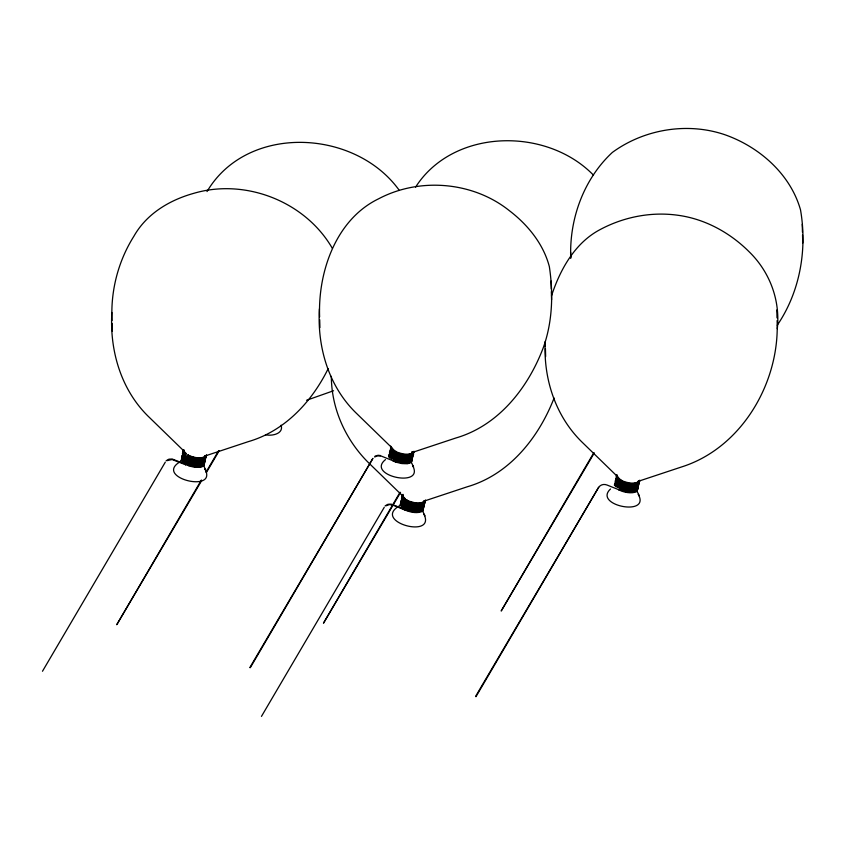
<?xml version="1.0" encoding="UTF-8"?>
<svg xmlns="http://www.w3.org/2000/svg" width="845" height="845" viewBox="0 0 845 845"><rect width="100%" height="100%" fill="white"/><g stroke="black" fill="none" stroke-linecap="round" stroke-linejoin="round"><path stroke-width="1.27" d="M400.646 502.173L400.688 503.303C404.839 509.968 415.159 511.69 422.151 509.091L422.849 508.172M401.586 502.416L401.628 503.419C406.329 508.891 415.719 510.528 422.394 508.003M615.899 482.59L615.942 483.583C620.769 488.97 630.011 490.755 636.707 488.167L637.394 486.128M112.058 320.572C110.463 291.103 118.131 261.232 133.88 236.262C146.597 213.764 169.486 200.096 193.79 193.325C245.525 178.041 305.415 201.617 332.36 248.377M319.621 316.928C317.826 271.974 335.919 219.383 378.687 198.765C419.648 177.123 473.02 181.612 509.313 210.637C527.713 224.675 543.419 243.92 549.345 266.608C553.369 293.363 552.567 321.406 543.493 347.115C528.368 387.485 498.825 425.5 455.941 437.974L412.233 452.487L413.775 451.758L411.599 453.511M570.745 257.894C569.224 219.119 583.652 179.045 612.35 152.427C644.112 129.158 687.334 121.976 724.746 134.682C759.201 146.734 790.402 174.038 800.521 209.877C807.355 249.539 800.067 291.736 777.252 325.24M777.094 320.625C779.903 382.088 741.963 447.839 681.672 466.915L637.964 481.418L639.507 480.689L638.841 483.002C631.817 485.928 623.04 483.636 617.082 479.221M410.258 458.085L410.321 457.103M203.423 465.003L201.332 466.577L196.927 467.053L186.048 464.644A2.683 1.31 -87.7 0 1 185.815 464.75L185.699 464.718M393.685 460.852L393.601 460.863A2.736 1.331 -87.7 0 0 393.421 460.947L393.379 461.116A2.683 1.31 -87.7 0 0 393.612 461L404.512 463.409L408.895 462.933L410.987 461.359M421.697 511.035L415.909 512.176L405.019 509.641A2.683 1.31 -87.7 0 0 404.787 509.746L404.808 509.947A2.683 1.31 -87.7 0 0 405.03 509.778L405.146 509.651M201.797 480.382L116.747 624.719L201.342 480.118M249.824 667.582L372.92 458.37L250.289 667.708M400.519 492.498L323.477 623.198L400.055 492.244M475.566 696.407L598.651 487.301L475.957 696.724M593.781 452.783L501.18 611.019L594.236 453.036M391.985 451.621L391.932 448.716M403.403 500.398L403.551 499.427M617.716 480.562L617.663 477.657M202.927 459.775L202.853 462.606M421.739 505.87L422.595 503.071M636.222 485.072L636.306 488.769M183.101 455.096L183.154 456.099C187.981 461.486 197.223 463.271 203.909 460.683L204.627 459.743M618.994 490.037L619.121 490.111A2.683 1.31 -87.7 0 0 619.343 489.942L619.417 489.794A2.736 1.331 -87.7 0 0 619.153 489.878C622.649 492.17 631.87 494.177 636.887 491.526L637.637 489.339M410.49 456.131L411.177 454.304M551.489 295.898C559.781 270.516 573.935 244.543 597.764 230.875C621.793 217.366 650.006 211.472 677.373 215.19C704.603 218.739 729.774 232.449 749.092 251.725C769.647 271.71 780.357 300.028 777.305 328.705M554.088 398.027C538.761 437.541 509.482 474.51 467.359 486.752L423.651 501.254L425.193 500.525L423.018 502.279M183.365 453.997L184.157 456.12L183.302 457.969M391.721 452.571L390.865 454.325M617.452 481.502L616.596 483.266M183.608 452.909L183.65 453.913M391.172 449.265L391.214 450.269C396.104 455.613 405.23 457.441 411.969 454.842L412.687 453.913M402.59 498.043L402.632 499.036C407.47 504.423 416.701 506.208 423.398 503.62M616.903 478.207L616.945 479.199M328.187 368.631C311.847 401.808 284.765 431.045 248.377 441.618L204.67 456.12L206.212 455.402L204.036 457.156M402.769 502.247L401.787 503.852M42.482 671.257L165.314 462.13M206.011 472.165L218.697 450.575M206.465 472.429L219.151 450.829M261.464 716.391L384.285 507.264M207.014 191.572C247.131 123.571 354.868 128.884 399.041 190.03M389.904 454.758L389.957 455.751M401.322 503.525L401.375 504.518M415.571 187.136C453.247 128.229 546.43 126.718 593.496 175.179M411.673 453.448L412.265 452.666M204.67 457.388L205.377 456.458M204.881 458.645L204.173 459.574C197.73 462.236 189.491 460.187 184.157 456.12M204.374 460.852L203.656 461.782L202.187 460.493M203.624 464.127L202.916 465.067C197.688 467.56 191.466 465.806 186.344 463.831M204.046 464.285L204.796 462.067M412.445 455.011L411.737 455.941C404.744 458.539 394.414 456.807 390.263 450.142L390.981 448.093M412.191 456.11L411.473 457.039C404.491 459.638 394.171 457.905 390.031 451.251L390.749 449.191M411.927 457.208L411.219 458.138C404.523 460.715 395.28 458.941 390.453 453.543L391.119 451.705M411.684 458.296L410.966 459.226C404.28 461.824 395.037 460.029 390.21 454.642L390.865 452.804M410.723 460.335L411.43 459.395M411.188 460.493L410.48 461.423C405.251 463.916 399.03 462.162 393.907 460.187M411.61 460.641L412.36 458.423M412.117 460.736L411.346 461.75C405.695 464.454 398.946 462.553 393.39 460.419M424.359 501.581L422.257 503.208L417.842 503.726M419.521 506.915L423.609 504.877M638.419 482.854L636.317 484.47M638.176 483.942L637.468 484.872C630.771 487.47 621.519 485.685 616.681 480.287L617.346 478.45M637.658 486.15L636.95 487.079C629.958 489.656 619.649 487.935 615.498 481.28L615.466 480.14L617.706 478.566M636.454 489.266L637.141 487.227M637.838 487.385L638.598 485.167M636.919 489.424L636.211 490.353C630.983 492.857 624.761 491.093 619.638 489.128M423.345 510.369L422.574 511.362C412.466 515.524 401.871 508.046 392.619 505.099L389.556 504.56L386.08 505.775M636.01 491.198L636.718 490.29M205.525 455.814L204.817 456.722C199.578 459.11 193.399 457.314 188.308 455.286M413.078 452.181L412.381 453.078C407.132 455.466 400.963 453.67 395.872 451.652M424.507 500.948L423.799 501.845C418.56 504.243 412.381 502.437 407.29 500.42M639.507 480.689L638.112 482.02C632.863 484.407 626.694 482.601 621.603 480.583M637.996 481.608L637.331 482.442L638.714 481.185M183.904 449.624L183.175 451.737L185.583 454.293M402.98 494.346L402.252 496.448L403.076 497.705L406.984 500.208A2.884 1.922 -78.1 0 0 407.237 500.166L407.332 500.018A2.736 1.827 -78.1 0 0 406.931 500.082L406.815 500.134M402.125 495.709L402.885 494.758M616.438 475.872L617.199 474.922M111.857 312.481C109.544 350.823 121.162 390.591 149.47 417.525L183.988 451.082L183.143 449.783L183.661 450.649L182.911 451.568C185.435 459.426 197.476 461.021 204.416 458.486L205.103 456.448M183.428 451.737L182.71 453.786C187.939 459.712 198.047 461.592 205.303 458.803L206.053 456.585M183.164 452.846L182.414 453.765C185.583 461.264 198.068 462.479 205.039 459.902L205.8 457.673M182.921 453.934L182.203 455.983C186.354 462.637 196.684 464.37 203.666 461.771M182.414 456.131L181.707 458.18L182.562 459.426M182.171 457.219L181.453 459.268L184.347 462.754M181.939 458.307L181.21 460.377L183.64 462.87M390.485 450.29L389.767 452.339C394.995 458.254 405.104 460.145 412.36 457.356L413.11 455.138M389.735 453.575L389.017 455.624C394.203 461.634 404.343 463.398 411.589 460.652M389.503 454.663L388.721 455.603L389.598 457.958M331.335 376.342C331.43 408.684 345.626 440.013 368.452 462.648L402.97 496.216L402.125 494.906L402.642 495.719L401.893 496.691C405.051 504.201 417.557 505.416 424.528 502.838L425.288 500.61M402.41 496.871L401.692 498.909C406.54 504.718 415.655 505.912 422.753 504.687M402.167 497.958L401.396 498.888C402.959 506.218 413.311 506.926 419.542 506.905M401.66 500.145L400.889 501.085C404.216 508.468 416.469 509.873 423.514 507.232L424.285 505.004M402.78 499.384L402.135 501.222M401.153 502.342L400.435 504.391C405.6 510.369 415.772 512.186 423.018 509.419L423.778 507.201M616.987 475.925L616.206 476.855C618.16 484.65 629.61 485.505 636.327 484.47M616.713 477.034L615.994 479.083C621.233 484.998 631.342 486.889 638.598 484.1L639.348 481.882M616.459 478.143L615.709 479.052C618.878 486.562 631.363 487.776 638.334 485.199L639.095 482.97M615.709 481.418L614.991 483.477C620.177 489.435 630.349 491.262 637.595 488.484L638.345 486.266M617.093 479.548L616.438 481.396C621.096 486.783 630.571 488.558 637.204 485.97L637.922 485.041L637.162 482.738M615.466 482.516L614.748 484.555L616.195 486.9M182.678 455.022L181.907 455.951C185.235 463.345 197.487 464.739 204.532 462.099L205.303 459.87M388.816 456.902L389.408 456.268M400.836 505.046C369.561 521.323 436.538 539.902 423.947 514.214L424.401 514.869M181.263 460.536L180.006 461.708M187.812 455.032L187.949 454.959A2.736 1.827 -78.1 0 1 188.277 454.885L188.467 454.916M188.446 454.959L188.329 455.011A2.884 1.922 -78.1 0 1 188.002 455.075L187.812 455.054M185.815 464.75L185.805 464.613A2.683 1.31 -87.7 0 1 186.037 464.507L186.122 464.496M395.386 451.431L395.502 451.314A2.736 1.827 -78.1 0 1 395.84 451.251L395.893 451.367A2.884 1.922 -78.1 0 1 395.566 451.441L391.657 448.927L390.802 446.54M621.117 480.361L621.233 480.256A2.736 1.827 -78.1 0 1 621.571 480.182L621.624 480.309A2.884 1.922 -78.1 0 1 621.297 480.372L616.565 476.612M166.159 460.736L168.947 459.162L172.2 459.015L185.963 464.338M385.14 505.87L387.929 504.296L391.182 504.138L404.945 509.472M403.012 498.296L402.378 500.145C407.237 505.511 416.458 507.306 423.155 504.708L424.032 506.092L423.282 508.32C416.279 511.278 407.353 508.891 401.544 504.56M179.341 462.247C154.677 477.869 217.968 493.448 204.965 469.081L206.022 470.718L203.434 465.172M167.099 460.641L172.084 459.532L185.794 464.824M374.662 457.008L377.377 455.867L380.43 456.068M385.5 459.606C365.156 475.724 425.479 488.716 412.529 465.447L412.983 466.091M400.921 503.44L400.139 504.37C403.297 511.88 415.803 513.084 422.764 510.517L423.525 508.289M610.502 488.991C592.63 505.521 651.062 517.045 638.26 494.378L638.714 495.033M204.036 464.296C197.012 467.211 188.245 464.919 182.298 460.514M411.357 455.92L413.638 454.145L412.804 451.621L412.233 453.744C407.015 456.237 400.794 454.483 395.671 452.519M410.733 460.324C403.741 462.923 393.421 461.19 389.26 454.536L389.978 452.487L391.488 451.811M422.775 504.687L425.056 502.923L425.035 501.719M637.827 487.396C630.824 490.037 618.424 488.632 615.202 481.249L617.463 479.654M636.465 489.255C629.821 491.832 620.378 490.089 615.688 484.692L615.656 483.667M375.043 456.142L378.085 455.265L380.577 455.561M184.675 455.846L182.604 457.272L182.647 458.286C187.294 463.673 196.769 465.447 203.413 462.87L204.099 460.831M183.038 457.546L184.368 456.955M392.735 450.015L391.362 450.617L390.707 452.455M391.731 450.723L389.471 452.318C392.798 459.701 405.051 461.095 412.096 458.455L412.867 456.226M402.516 500.493L403.889 499.881M333.574 390.739L306.566 400.276M203.275 458.074L196.135 458.381L188.108 456.152M411.335 455.92C404.459 457.314 396.685 455.719 391.119 451.388M634.627 491.874L627.508 492.107L619.448 489.804M416.934 503.652L407.089 501.286L402.885 497.958M265.488 434.7C271.572 436.337 284.026 433.918 281.089 425.193M395.904 462.173L401.903 463.578L407.501 463.747L411.156 462.595L411.906 460.409M188.34 465.806L194.35 467.222L199.938 467.38L203.592 466.229L204.342 464.053M619.121 489.35C624.677 491.484 631.426 493.395 637.077 490.681L637.838 488.452L636.391 486.012M405.325 508.965C410.448 510.929 416.669 512.693 421.898 510.19L422.584 508.162M187.579 456.384C193.135 458.518 199.885 460.419 205.546 457.715L206.307 455.476M185.826 464.053C191.382 466.197 198.131 468.098 203.782 465.384L204.543 463.155L203.106 460.715M619.153 489.878L607.016 485.019A9.094 7.711 64.9 0 0 598.598 487.428M381.285 456.078L393.421 460.937M393.263 461.116L395.882 462.162M187.77 455.508C193.294 457.43 201.596 460.641 206.476 456.046L206.444 454.874M390.126 455.782C395.935 460.113 404.861 462.511 411.864 459.553L412.613 457.335M182.531 459.405C188.477 463.831 197.265 466.113 204.3 463.197L205.05 460.979M403.297 507.866L401.121 505.627M393.643 451.42L391.467 449.16L391.425 448.167M185.393 455.191L183.798 453.923M619.681 479.041L617.515 476.728M393.95 450.11L391.784 447.797M405.368 498.877L403.202 496.564M185.678 453.871L184.104 452.571L183.238 450.184M393.854 450.522L391.689 448.209M405.273 499.3L403.868 498.138M615.593 485.812C621.434 490.163 630.317 492.54 637.32 489.593L638.112 488.568L637.278 486.044M390.855 452.476C396.78 456.976 405.6 459.131 412.603 456.268L413.363 454.04M391.911 459.11L390.464 457.958L389.672 455.835M402.283 501.243C408.198 505.743 417.018 507.898 424.021 505.035L424.781 502.807M186.111 455.075L183.904 452.825M186.407 453.765L184.221 451.441M410.258 454.652L411.8 456.004M421.412 504.518L422.954 505.859M616.332 482.495C622.29 486.931 631.057 489.213 638.091 486.287L638.841 484.079L638.028 482.738C631.247 485.178 622.057 483.541 617.199 478.101L617.156 477.098M183.038 457.208C188.995 461.645 197.762 463.916 204.796 461L205.546 458.782M618.181 478.302L617.389 476.105M390.707 446.139L391.552 447.438L357.023 413.881C328.716 386.947 317.107 347.189 319.421 308.847M639.316 496.015L636.729 490.47M413.585 467.074L410.997 461.528M425.003 515.841L422.68 511.14M636.148 487.121L636.898 488.336M411.916 451.589L412.666 452.804M411.166 454.885L411.916 456.099M422.342 504.761L423.102 507.063M616.185 482.474L616.153 481.481M401.882 502.331C406.625 507.644 415.972 509.535 422.648 506.905L423.334 504.866M182.89 457.177L182.869 456.184M617.357 476.749L616.438 475.07L617.283 476.379L582.754 442.812C555.545 416.722 543.198 378.613 545.247 341.391M391.224 446.952L391.626 447.818M402.642 495.719L403.54 498.423L401.903 499.057L401.185 501.106C406.424 507.032 416.532 508.912 423.778 506.123L424.528 503.905M183.661 450.586L184.062 451.452M390.95 451.346L390.929 450.353M422.416 510.306L421.993 508.605M615.435 485.769L615.403 484.776M614.495 485.643L614.452 484.534M184.368 452.36L184.632 454.261M390.474 447.924C393.633 455.434 406.139 456.649 413.11 454.071L413.87 451.843M182.362 458.37L182.393 459.395C187.241 464.782 196.484 466.556 203.17 463.958L203.846 461.93M616.533 475.471L616.47 477.034C621.582 482.981 633.264 486.107 639.771 481.344L639.739 480.171M403.076 495.941L403.107 496.987M402.125 495.719L402.157 496.86C407.269 502.817 418.951 505.944 425.457 501.18L425.426 500.008M390.707 446.952L390.739 448.093C395.851 454.05 407.533 457.177 414.039 452.413L414.008 451.23M570.597 252.116L570.755 258.137M802.254 224.316L802.454 232.206M802.539 234.963L802.75 243.054M776.808 309.978L777.009 317.868M551.077 281.047L551.278 288.937M551.362 291.683L551.574 299.774M545.3 343.556L545.352 345.869M545.437 348.626L545.648 356.516M319.706 319.685L319.917 327.575M112.153 323.329L112.353 331.219M423.324 509.176L423.345 510.359M422.373 509.06L422.405 510.148M638.144 482.844L638.165 483.953M412.106 459.511L412.128 460.726M617.927 479.548L617.853 478.597L617.927 479.548M392.196 450.617L392.122 449.656L392.196 450.617M636.021 487.037L635.968 486.076L635.989 487.016M202.726 461.74L202.673 460.778L202.705 461.719"/></g></svg>
